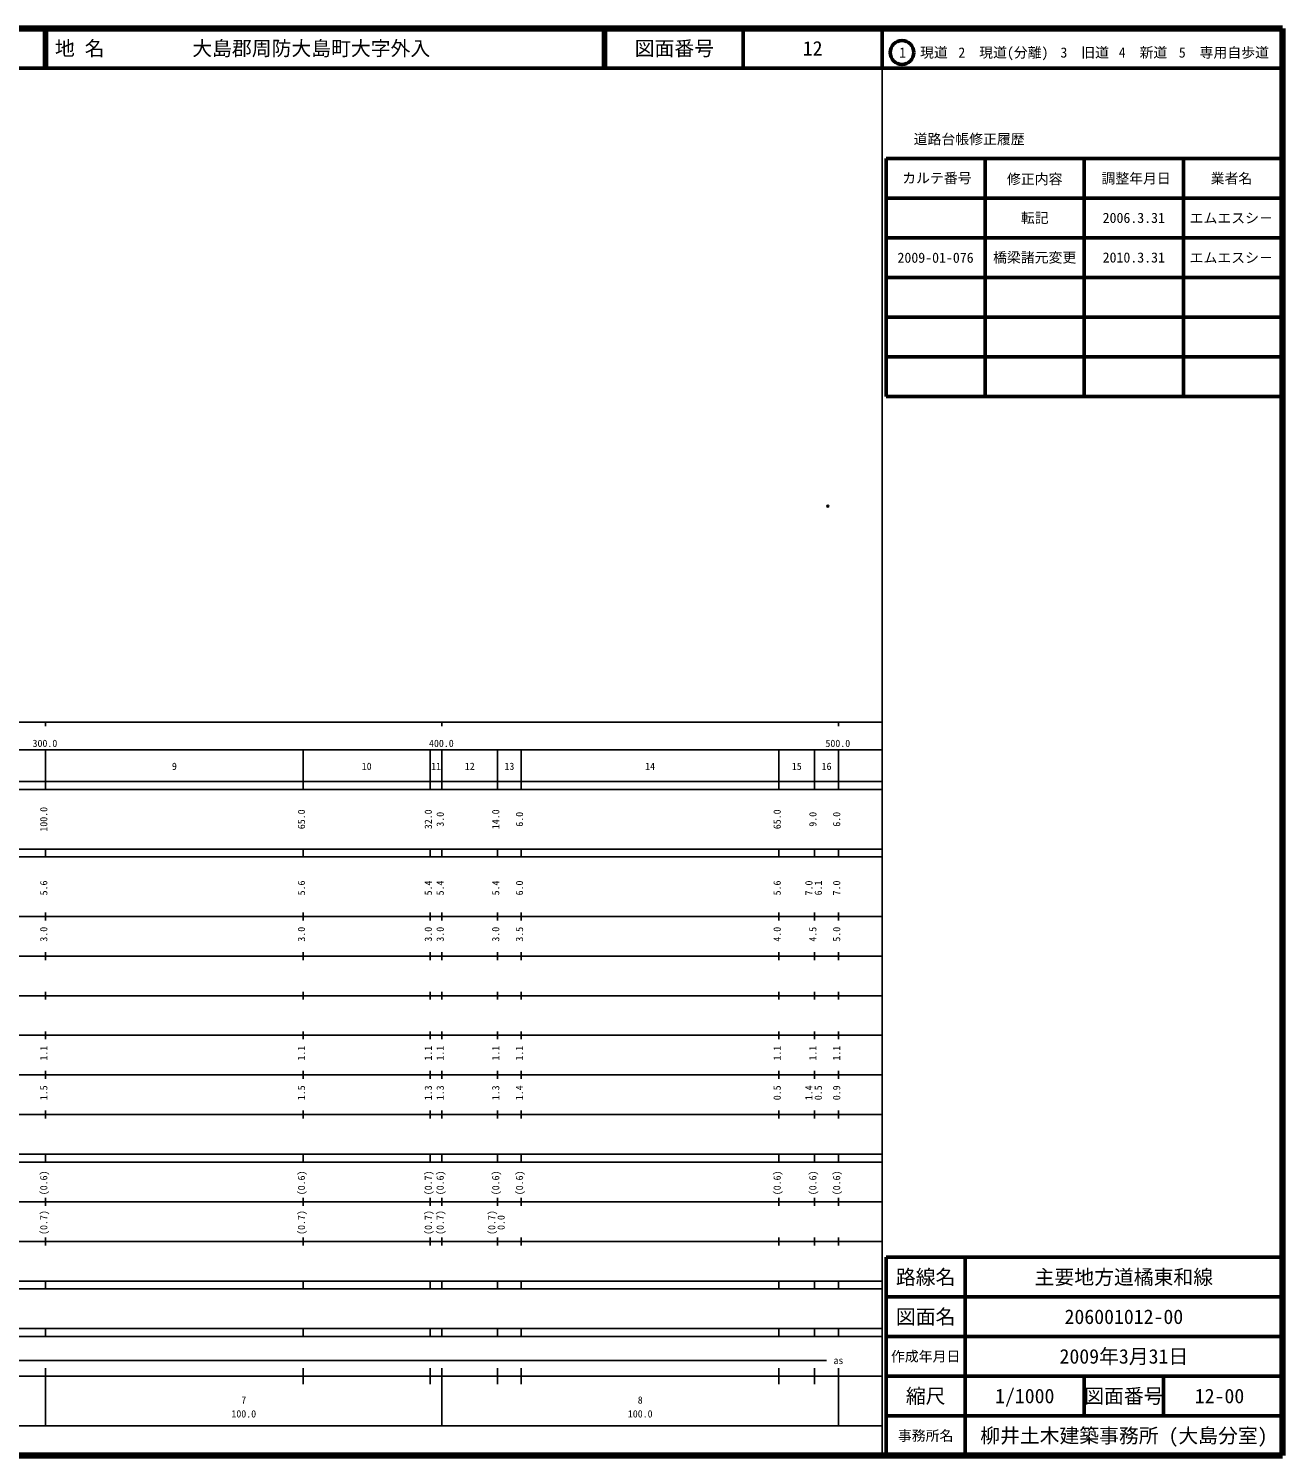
# Model space of a CAD drawing. Units: millimetres on the paper. Extents: x 40 to 680, y 20 to 380.
# Drawn here: x 363.7 to 680, y 20 to 380 of the extents above; entities that cross this region are included whole.
import ezdxf
from ezdxf.enums import TextEntityAlignment as Align

# ---------------------------------------------------------------- set-up
doc = ezdxf.new("R2010")
doc.units = ezdxf.units.MM
doc.header["$PDMODE"] = 32
doc.header["$PDSIZE"] = 0.5
doc.layers.add('M-OTRS', color=6, linetype='Continuous')
doc.layers.add('M-TTL-TXT', color=7, linetype='Continuous')
for name, color, linetype, lineweight in [('M-TTL', 2, 'Continuous', 140), ('M-TTL-BAND', 7, 'Continuous', 25), ('M-TTL-FRAM', 2, 'Continuous', 50), ('M-TTL-LINE', 7, 'Continuous', 50)]:
    doc.layers.add(name, color=color, linetype=linetype, lineweight=lineweight)
doc.styles.add('ＭＳ ゴシック', font='')
doc.styles.get('ＭＳ ゴシック').set_extended_font_data('MS Gothic')

msp = doc.modelspace()

# ---------------------------------------------------------------- linework, layer by layer
at = {"layer": 'M-OTRS'}
msp.add_point((565.31, 259.517), dxfattribs=at)
at = {"layer": 'M-TTL'}
for p, q in [((680, 380), (40, 380)), ((680, 20), (680, 380)), ((40, 20), (680, 20))]:
    msp.add_line(p, q, dxfattribs=at)
at = {"layer": 'M-TTL-BAND'}
for p, q in [((579, 20), (579, 370)), ((40, 205), (579, 205)), ((368, 205), (368, 204)), ((468, 205), (468, 204)), ((568, 205), (568, 204)), ((68, 198), (579, 198)), ((368, 188), (368, 198)), ((433, 188), (433, 198)), ((465, 188), (465, 198)), ((468, 188), (468, 198)), ((482, 188), (482, 198)), ((488, 188), (488, 198)), ((553, 188), (553, 198)), ((562, 188), (562, 198)), ((568, 188), (568, 198)), ((40, 190), (579, 190)), ((40, 188), (579, 188)), ((40, 173), (579, 173)), ((368, 171), (368, 173)), ((433, 171), (433, 173)), ((465, 171), (465, 173)), ((468, 171), (468, 173)), ((482, 171), (482, 173)), ((488, 171), (488, 173)), ((553, 171), (553, 173)), ((562, 171), (562, 173)), ((568, 171), (568, 173)), ((40, 171), (579, 171)), ((40, 156), (579, 156)), ((368, 155), (368, 157)), ((433, 155), (433, 157)), ((465, 155), (465, 157)), ((468, 155), (468, 157)), ((482, 155), (482, 157)), ((488, 155), (488, 157)), ((553, 155), (553, 157)), ((562, 155), (562, 157)), ((568, 155), (568, 157)), ((46, 146), (579, 146)), ((368, 145), (368, 147)), ((433, 145), (433, 147)), ((465, 145), (465, 147)), ((468, 145), (468, 147)), ((482, 145), (482, 147)), ((488, 145), (488, 147)), ((553, 145), (553, 147)), ((562, 145), (562, 147)), ((568, 145), (568, 147)), ((368, 135), (368, 137)), ((433, 135), (433, 137)), ((465, 135), (465, 137)), ((468, 135), (468, 137)), ((482, 135), (482, 137)), ((488, 135), (488, 137)), ((553, 135), (553, 137)), ((562, 135), (562, 137)), ((568, 135), (568, 137)), ((52, 136), (579, 136)), ((46, 126), (579, 126)), ((368, 125), (368, 127)), ((433, 125), (433, 127)), ((465, 125), (465, 127)), ((468, 125), (468, 127)), ((482, 125), (482, 127)), ((488, 125), (488, 127)), ((553, 125), (553, 127)), ((562, 125), (562, 127)), ((568, 125), (568, 127)), ((52, 116), (579, 116)), ((368, 115), (368, 117)), ((433, 115), (433, 117)), ((465, 115), (465, 117)), ((468, 115), (468, 117)), ((482, 115), (482, 117)), ((488, 115), (488, 117)), ((553, 115), (553, 117)), ((562, 115), (562, 117)), ((568, 115), (568, 117)), ((46, 106), (579, 106)), ((368, 105), (368, 107)), ((433, 105), (433, 107)), ((465, 105), (465, 107)), ((468, 105), (468, 107)), ((482, 105), (482, 107)), ((488, 105), (488, 107)), ((553, 105), (553, 107)), ((562, 105), (562, 107)), ((568, 105), (568, 107)), ((40, 96), (579, 96)), ((40, 94), (579, 94)), ((368, 94), (368, 96)), ((433, 94), (433, 96)), ((465, 94), (465, 96)), ((468, 94), (468, 96)), ((482, 94), (482, 96)), ((488, 94), (488, 96)), ((553, 94), (553, 96)), ((562, 94), (562, 96)), ((568, 94), (568, 96)), ((49, 84), (579, 84)), ((368, 83), (368, 85)), ((433, 83), (433, 85)), ((465, 83), (465, 85)), ((468, 83), (468, 85)), ((482, 83), (482, 85)), ((488, 83), (488, 85)), ((553, 83), (553, 85)), ((562, 83), (562, 85)), ((568, 83), (568, 85)), ((40, 74), (579, 74)), ((368, 73), (368, 75)), ((433, 73), (433, 75)), ((465, 73), (465, 75)), ((468, 73), (468, 75)), ((482, 73), (482, 75)), ((488, 73), (488, 75)), ((553, 73), (553, 75)), ((562, 73), (562, 75)), ((568, 73), (568, 75)), ((40, 64), (579, 64)), ((40, 62), (579, 62)), ((368, 62), (368, 64)), ((433, 62), (433, 64)), ((465, 62), (465, 64)), ((468, 62), (468, 64)), ((482, 62), (482, 64)), ((488, 62), (488, 64)), ((553, 62), (553, 64)), ((562, 62), (562, 64)), ((568, 62), (568, 64)), ((40, 52), (579, 52)), ((368, 50), (368, 52)), ((433, 50), (433, 52)), ((465, 50), (465, 52)), ((468, 50), (468, 52)), ((482, 50), (482, 52)), ((488, 50), (488, 52)), ((553, 50), (553, 52)), ((562, 50), (562, 52)), ((568, 50), (568, 52)), ((40, 50), (579, 50)), ((71, 44), (565, 44)), ((40, 40), (579, 40)), ((368, 27.5), (368, 42)), ((433, 38), (433, 42)), ((465, 38), (465, 42)), ((468, 27.5), (468, 42)), ((482, 38), (482, 42)), ((488, 38), (488, 42)), ((553, 38), (553, 42)), ((562, 38), (562, 42)), ((568, 27.5), (568, 42)), ((68, 27.5), (579, 27.5))]:
    msp.add_line(p, q, dxfattribs=at)
at = {"layer": 'M-TTL-FRAM'}
for p, q in [((580, 347.197), (580, 287.197)), ((580, 347.197), (680, 347.197)), ((580, 287.197), (680, 287.197)), ((680, 70), (580, 70)), ((580, 70), (580, 20))]:
    msp.add_line(p, q, dxfattribs=at)
at = {"layer": 'M-TTL-LINE'}
for p, q in [((367.75, 380), (367.75, 370)), ((368.25, 380), (368.25, 370)), ((508.747, 380), (508.747, 370)), ((509.247, 380), (509.247, 370)), ((543.997, 380), (543.997, 370)), ((579, 380), (579, 370)), ((40, 370), (680, 370)), ((605, 347.197), (605, 287.197)), ((630, 347.197), (630, 287.197)), ((655, 347.197), (655, 287.197)), ((580, 337.197), (680, 337.197)), ((580, 327.197), (680, 327.197)), ((580, 317.197), (680, 317.197)), ((580, 307.197), (680, 307.197)), ((580, 297.197), (680, 297.197)), ((600, 70), (600, 20)), ((680, 60), (580, 60)), ((680, 50), (580, 50)), ((680, 40), (580, 40)), ((630, 40), (630, 30)), ((650, 40), (650, 30)), ((680, 30), (580, 30))]:
    msp.add_line(p, q, dxfattribs=at)
msp.add_circle((584.031, 373.958), 3, dxfattribs=at)

# ---------------------------------------------------------------- texts
at = {"layer": 'M-TTL-BAND', "style": 'ＭＳ ゴシック'}
for s, p in [('300.0', (367.844, 198.195)), ('400.0', (467.844, 198.195)), ('500.0', (567.844, 198.195)), ('9', (400.5, 192.405)), ('10', (449, 192.405)), ('11', (466.5, 192.405)), ('12', (475, 192.405)), ('13', (485, 192.405)), ('14', (520.5, 192.405)), ('15', (557.5, 192.405)), ('16', (565, 192.405)), ('as', (568, 42.5)), ('7', (418, 32.523)), ('8', (518, 32.523)), ('100.0', (418, 29.033)), ('100.0', (518, 29.033))]:
    msp.add_text(s, height=1.833, dxfattribs=at).set_placement(p, align=Align.BOTTOM_CENTER)
for s, p in [('100.0', (369, 180.5)), ('65.0', (434, 180.5)), ('32.0', (466, 180.5)), ('3.0', (469, 180.5)), ('14.0', (483, 180.5)), ('6.0', (489, 180.5)), ('65.0', (554, 180.5)), ('9.0', (563, 180.5)), ('6.0', (569, 180.5)), ('5.6', (369, 163.174)), ('5.6', (434, 163.174)), ('5.4', (466, 163.174)), ('5.4', (469, 163.174)), ('5.4', (483, 163.174)), ('6.0', (489, 163.174)), ('5.6', (554, 163.174)), ('7.0', (562, 163.174)), ('6.1', (564.37, 163.174)), ('7.0', (569, 163.174)), ('3.0', (369, 151.5)), ('3.0', (434, 151.5)), ('3.0', (466, 151.5)), ('3.0', (469, 151.5)), ('3.0', (483, 151.5)), ('3.5', (489, 151.5)), ('4.0', (554, 151.5)), ('4.5', (563, 151.5)), ('5.0', (569, 151.5)), ('1.1', (369, 121.5)), ('1.1', (434, 121.5)), ('1.1', (466, 121.5)), ('1.1', (469, 121.5)), ('1.1', (483, 121.5)), ('1.1', (489, 121.5)), ('1.1', (554, 121.5)), ('1.1', (563, 121.5)), ('1.1', (569, 121.5)), ('1.5', (369, 111.5)), ('1.5', (434, 111.5)), ('1.3', (466, 111.5)), ('1.3', (469, 111.5)), ('1.3', (483, 111.5)), ('1.4', (489, 111.5)), ('0.5', (554, 111.5)), ('1.4', (562, 111.5)), ('0.5', (564.37, 111.5)), ('0.9', (569, 111.5)), ('(0.6)', (369, 88.764)), ('(0.6)', (434, 88.764)), ('(0.7)', (466, 88.764)), ('(0.6)', (469, 88.764)), ('(0.6)', (483, 88.764)), ('(0.6)', (489, 88.764)), ('(0.6)', (554, 88.764)), ('(0.6)', (563, 88.764)), ('(0.6)', (569, 88.764)), ('(0.7)', (369, 78.764)), ('(0.7)', (434, 78.764)), ('(0.7)', (466, 78.764)), ('(0.7)', (469, 78.764)), ('(0.7)', (482, 78.764)), ('0.0', (484.37, 78.764))]:
    msp.add_text(s, height=1.833, rotation=90, dxfattribs=at).set_placement(p, align=Align.BOTTOM_CENTER)
at = {"layer": 'M-TTL-TXT', "style": 'ＭＳ ゴシック'}
for s, p in [('地 名', (370.38, 375)), ('大島郡周防大島町大字外入', (405.024, 375))]:
    msp.add_text(s, height=3.666, dxfattribs=at).set_placement(p, align=Align.MIDDLE_LEFT)
for s, height, p in [('図面番号', 3.666, (526.622, 375)), ('12', 3.666, (561.497, 375)), ('1\u3000現道', 2.566, (589.448, 373.958)), ('2\u3000現道(分離)', 2.566, (609.619, 373.958)), ('3\u3000旧道', 2.566, (630.121, 373.958)), ('4\u3000新道', 2.566, (644.824, 373.958)), ('5\u3000専用自歩道', 2.566, (665.228, 373.958)), ('道路台帳修正履歴', 2.566, (600.968, 352.113)), ('カルテ番号', 2.566, (592.839, 342.277)), ('修正内容', 2.566, (617.509, 342.023)), ('調整年月日', 2.566, (643.089, 342.197)), ('業者名', 2.566, (667.134, 342.197)), ('転記', 2.566, (617.5, 332.245)), ('2006.3.31', 2.566, (642.5, 332.245)), ('エムエスシ－', 2.566, (667.077, 332.189)), ('2009-01-076', 2.566, (592.5, 322.189)), ('橋梁諸元変更', 2.566, (617.5, 322.245)), ('2010.3.31', 2.566, (642.5, 322.245)), ('エムエスシ－', 2.566, (667.077, 322.189)), ('路線名', 3.666, (590, 65)), ('路線名', 3.666, (590, 65)), ('主要地方道橘東和線', 3.666, (640, 65)), ('図面名', 3.666, (590, 55)), ('図面名', 3.666, (590, 55)), ('206001012-00', 3.666, (640, 55)), ('2009年3月31日', 3.666, (640, 45)), ('作成年月日', 2.566, (590, 45)), ('作成年月日', 2.566, (590, 45)), ('縮尺', 3.666, (590, 35)), ('縮尺', 3.666, (590, 35)), ('1/1000', 3.666, (615, 35)), ('図面番号', 3.666, (640, 35)), ('図面番号', 3.666, (640, 35)), ('12-00', 3.666, (664.125, 35)), ('事務所名', 2.566, (590, 25)), ('事務所名', 2.566, (590, 25)), ('柳井土木建築事務所 (大島分室)', 3.666, (640, 25))]:
    msp.add_text(s, height=height, dxfattribs=at).set_placement(p, align=Align.MIDDLE_CENTER)

doc.saveas('drawing.dxf')
